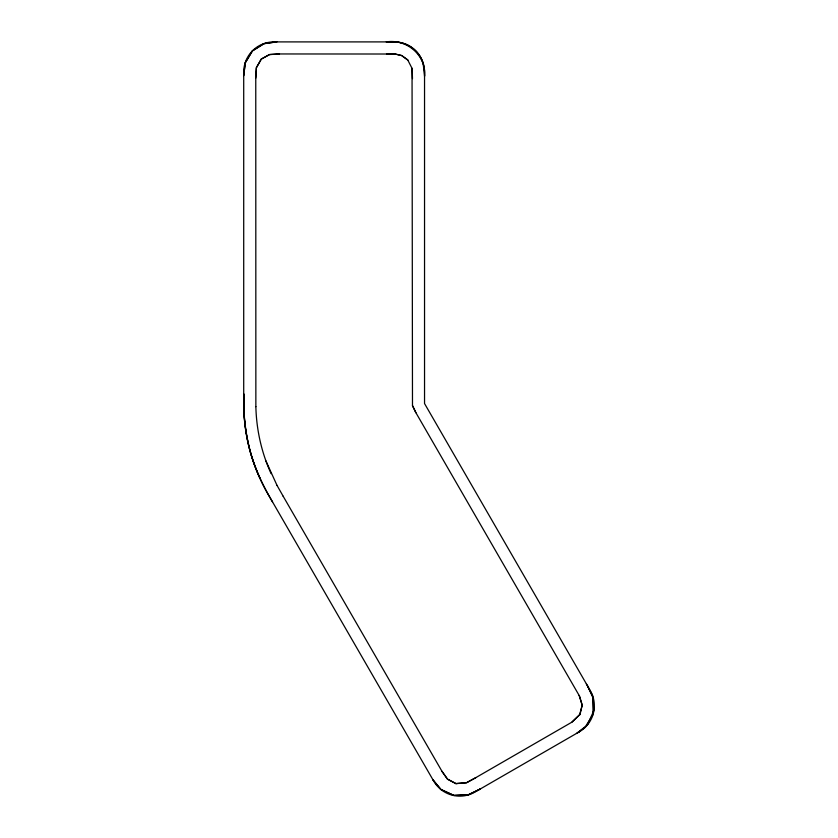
<?xml version="1.0" encoding="UTF-8"?>
<svg xmlns="http://www.w3.org/2000/svg" width="838" height="838" viewBox="0 0 838 838"><rect width="100%" height="100%" fill="white"/><g stroke="black" fill="none" stroke-linecap="round" stroke-linejoin="round"><path stroke-width="1.26" d="M592.885 713.494L593.314 698.504L587.48 685.777M255.768 78.123L256.323 67.868L261.351 59.016L269.721 54.501L279.483 53.957M243.711 75.734L245.262 62.892L252.448 50.846L264.295 43.576L276.928 41.9M243.711 75.116L245.366 62.557L252.374 50.919L263.698 43.744L276.058 41.9M441.951 771.264L447.387 779.047L455.893 783.603L466.357 782.818L475.523 777.811L571.851 722.188L580.074 714.301L582.159 704.727L579.142 695.446M579.404 715.359L582.201 705.617L579.55 696.158L415.805 412.547L412.485 405.571M586.244 725.331L592.843 714.751M571.851 722.188L580.074 714.301M577.686 732.747L587.553 724.723L593.754 710.75L592.529 695.488L586.359 683.829M576.471 733.449L584.924 727.447M475.775 777.664L466.703 782.65L455.893 783.603M480.331 788.956L468.515 794.749L453.997 795.44L440.945 789.501L433.277 780.356M480.069 789.103L468.17 794.833L453.871 795.419L440.966 789.522L432.911 779.717M386.507 53.957L395.012 54.009L401.612 55.518L407.886 60.116M386.255 41.9C406.619 38.653 426.626 55.329 424.541 76.426M386.548 41.9L396.51 42.089A30 30 0 0 1 423.138 63.447L424.541 75.713M456.071 783.624L447.639 779.288L442.16 771.63L283.171 496.253M276.98 485.338L283.234 496.347M272.56 501.983C262.912 485.831 254.962 468.641 249.902 450.477A187.251 187.251 0 0 1 243.827 407.247L243.711 394.038M277.043 485.453L265.866 460.858M415.899 412.705L412.485 405.686L412.045 68.266M271.124 473.68C261.508 452.635 256.428 429.695 255.862 406.587M259.927 478.173C247.786 451.829 243.03 422.656 243.711 393.776M412.485 78.657L412.128 68.559L407.708 59.886L401.8 55.612L395.148 54.02L279.085 53.957L269.365 54.606L261.236 59.11L256.407 67.585L255.768 77.777L255.862 406.66M579.268 731.836L474.863 792.109A30.137 30.137 0 0 1 433.696 781.079L267.94 493.97A180.84 180.84 0 0 1 243.711 403.56L243.711 72.037A30.137 30.137 0 0 1 273.848 41.9L394.405 41.9A30.137 30.137 0 0 1 424.541 72.037L424.541 403.56L590.298 690.659A30.137 30.137 0 0 1 579.268 731.836"/></g></svg>
